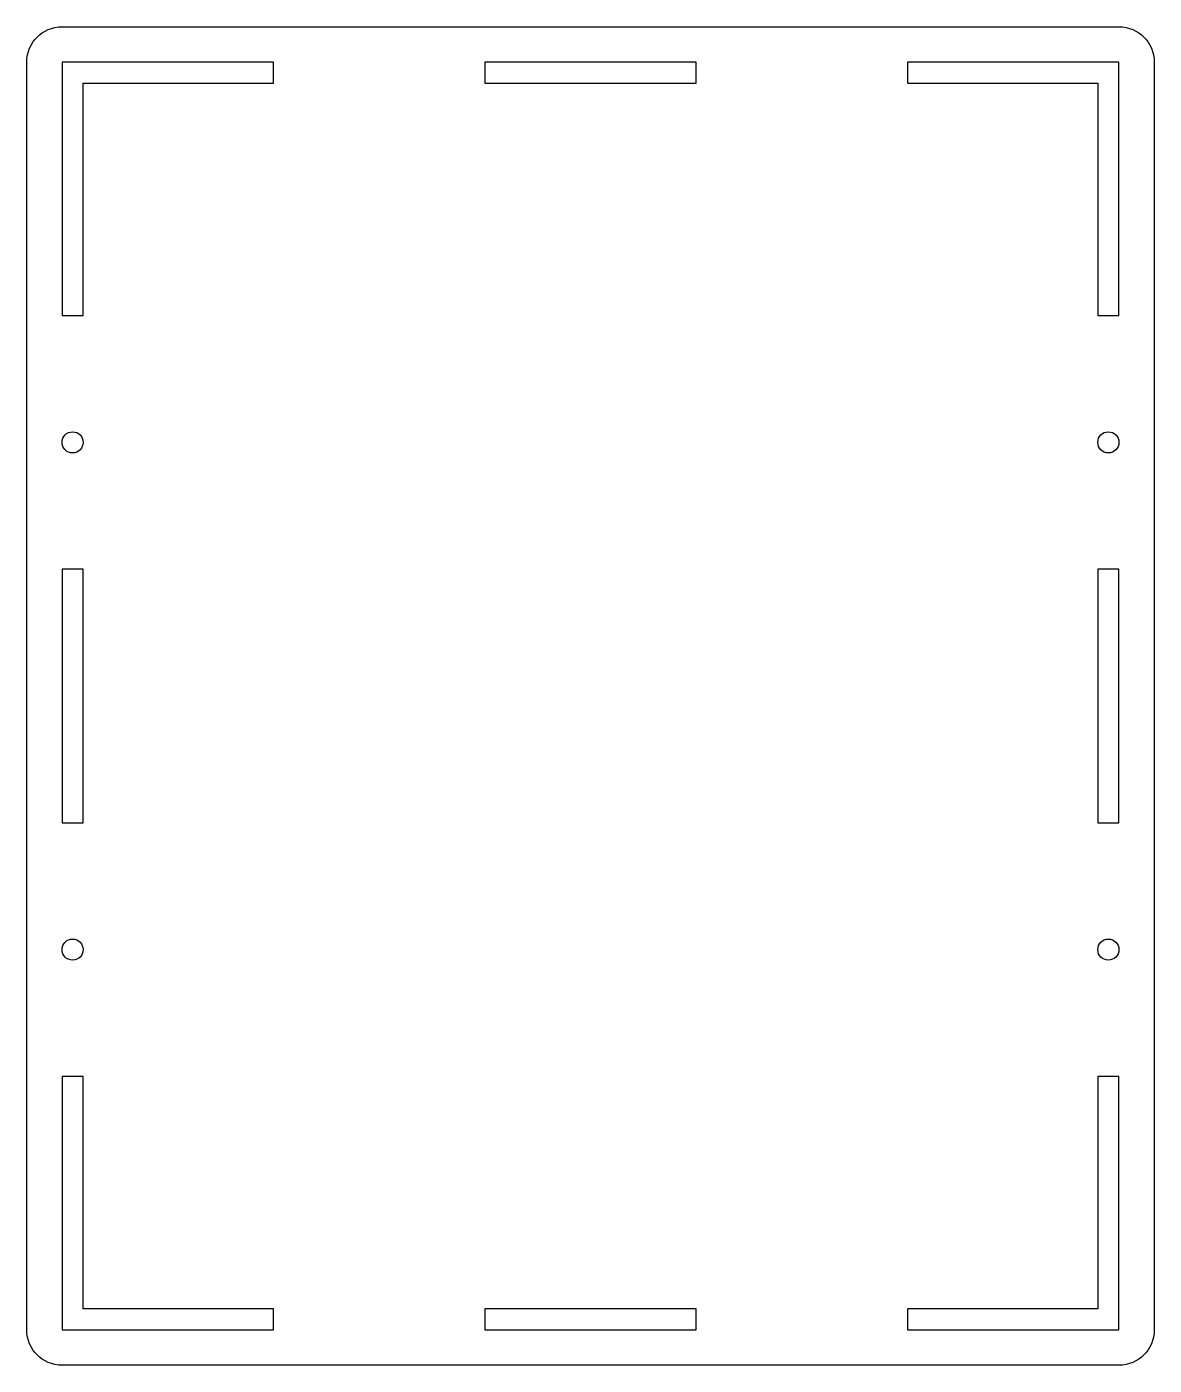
# Model space of a CAD drawing. Extents: x -205 to 381, y 97 to 403.
# Drawn here: x 220.8 to 380.8, y 213.2 to 403.2 of the extents above; entities that cross this region are included whole.
import ezdxf

# ---------------------------------------------------------------- set-up
doc = ezdxf.new("R2010")
doc.units = 0
doc.layers.add('Layer_1', color=7, linetype='CONTINUOUS')

msp = doc.modelspace()

# ---------------------------------------------------------------- linework, layer by layer
at = {"layer": 'Layer_1', "color": 7}
for points in [[(225.848888, 403.18667), (375.848888, 403.18667)], [(225.848888, 403.18667), (225.848888, 403.18667)], [(220.848888, 218.186676), (220.848888, 398.186671)], [(225.848333, 398.184693), (225.848333, 362.19254), (228.846944, 362.19254), (228.846944, 395.186082), (255.843264, 395.186082), (255.843264, 398.184693), (225.848333, 398.184693), (225.848333, 398.184693)], [(285.847014, 398.184693), (285.847014, 395.186082), (315.850764, 395.186082), (315.850764, 398.184693), (285.847014, 398.184693), (285.847014, 398.184693)], [(345.845694, 398.184693), (345.845694, 395.186082), (372.842014, 395.186082), (372.842014, 362.19254), (375.849444, 362.19254), (375.849444, 398.184693), (345.845694, 398.184693), (345.845694, 398.184693)], [(380.84889, 398.186671), (380.84889, 218.186676)], [(228.847639, 344.189872), (228.847639, 344.189872)], [(375.84573, 344.189869), (375.84573, 344.189869)], [(225.848333, 326.191569), (225.848333, 290.190596), (228.846944, 290.190596), (228.846944, 326.191569), (225.848333, 326.191569), (225.848333, 326.191569)], [(372.842014, 326.191569), (372.842014, 290.190596), (375.849444, 290.190596), (375.849444, 326.191569), (372.842014, 326.191569), (372.842014, 326.191569)], [(228.847639, 272.190127), (228.847639, 272.190127)], [(375.84573, 272.190117), (375.84573, 272.190117)], [(225.848333, 254.189624), (225.848333, 218.188651), (255.843264, 218.188651), (255.843264, 221.187263), (228.846944, 221.187263), (228.846944, 254.189624), (225.848333, 254.189624), (225.848333, 254.189624)], [(372.842014, 254.189624), (372.842014, 221.187263), (345.845694, 221.187263), (345.845694, 218.188651), (375.849444, 218.188651), (375.849444, 254.189624), (372.842014, 254.189624), (372.842014, 254.189624)], [(285.847014, 221.187263), (285.847014, 218.188651), (315.850764, 218.188651), (315.850764, 221.187263), (285.847014, 221.187263), (285.847014, 221.187263)], [(375.848888, 213.186675), (225.848888, 213.186675)]]:
    msp.add_lwpolyline(points, dxfattribs=at)
for points in [[(220.848888, 398.186671), (220.848888, 400.956671), (223.078888, 403.18667), (225.848888, 403.18667)], [(375.848888, 403.18667), (378.618888, 403.18667), (380.84889, 400.956671), (380.84889, 398.186671)], [(225.847639, 344.189872), (225.847639, 345.018299), (226.519212, 345.689872), (227.347639, 345.689872)], [(227.347639, 342.689872), (226.519212, 342.689872), (225.847639, 343.361445), (225.847639, 344.189872)], [(227.347639, 345.689872), (228.176066, 345.689872), (228.847639, 345.018299), (228.847639, 344.189872)], [(228.847639, 344.189872), (228.847639, 343.361445), (228.176066, 342.689872), (227.347639, 342.689872)], [(372.84573, 344.189869), (372.84573, 345.018296), (373.517303, 345.689869), (374.34573, 345.689869)], [(374.34573, 342.689869), (373.517303, 342.689869), (372.84573, 343.361442), (372.84573, 344.189869)], [(374.34573, 345.689869), (375.174158, 345.689869), (375.84573, 345.018296), (375.84573, 344.189869)], [(375.84573, 344.189869), (375.84573, 343.361442), (375.174158, 342.689869), (374.34573, 342.689869)], [(225.847639, 272.190127), (225.847639, 273.018554), (226.519212, 273.690127), (227.347639, 273.690127)], [(227.347639, 273.690127), (228.176066, 273.690127), (228.847639, 273.018554), (228.847639, 272.190127)], [(372.84573, 272.190117), (372.84573, 273.018544), (373.517303, 273.690117), (374.34573, 273.690117)], [(374.34573, 273.690117), (375.174158, 273.690117), (375.84573, 273.018544), (375.84573, 272.190117)], [(227.347639, 270.690127), (226.519212, 270.690127), (225.847639, 271.3617), (225.847639, 272.190127)], [(228.847639, 272.190127), (228.847639, 271.3617), (228.176066, 270.690127), (227.347639, 270.690127)], [(374.34573, 270.690117), (373.517303, 270.690117), (372.84573, 271.36169), (372.84573, 272.190117)], [(375.84573, 272.190117), (375.84573, 271.36169), (375.174158, 270.690117), (374.34573, 270.690117)], [(225.848888, 213.186675), (223.078888, 213.186675), (220.848888, 215.416676), (220.848888, 218.186676)], [(380.84889, 218.186676), (380.84889, 215.416676), (378.618888, 213.186675), (375.848888, 213.186675)]]:
    msp.add_open_spline(points, degree=3, dxfattribs=at)

doc.saveas('drawing.dxf')
